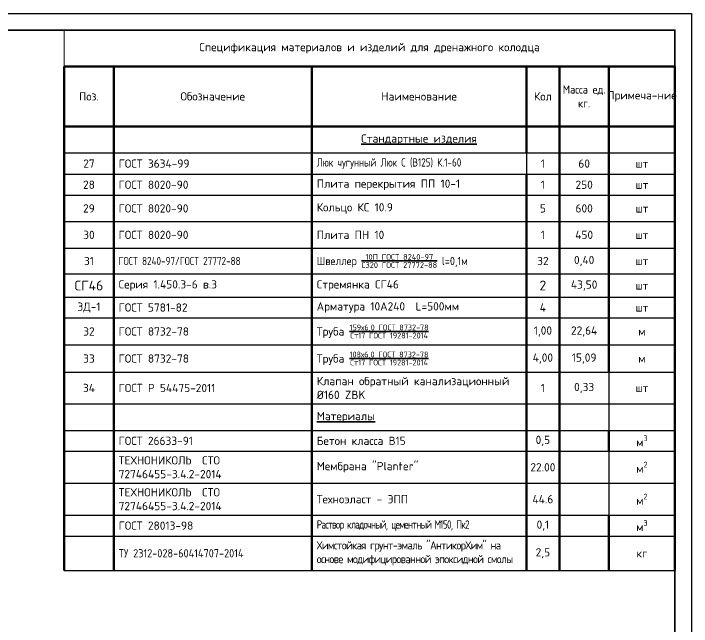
# Model space of a CAD drawing. Header units: millimetres. Extents: x 1601 to 14530, y 1157 to 3820.
# Drawn here: x 10350 to 10555.4, y 3060 to 3245.6 of the extents above; entities that cross this region are included whole.
import ezdxf

# ---------------------------------------------------------------- set-up
doc = ezdxf.new("R2010")
doc.units = ezdxf.units.MM
doc.layers.add('таблица', color=250, linetype='Continuous', lineweight=35)
doc.styles.add('-ISOCPEUR-', font='isocpeur.TTF')

# ---------------------------------------------------------------- blocks, each defined once
blk = doc.blocks.new('*T170')
at = {"layer": 'Defpoints', "color": 8, "linetype": 'ByBlock', "lineweight": 0, "transparency": 16777216}
for p, q in [((0, 0), (185, 0)), ((0, 0), (0, -11)), ((185, 0), (185, -11))]:
    blk.add_line(p, q, dxfattribs=at)
at = {"layer": 'таблица', "color": 0, "lineweight": 50, "transparency": 16777216}
for p, q in [((0, -11), (185, -11)), ((0, -11), (0, -163.62)), ((15, -11), (15, -113.21)), ((75, -11), (75, -37.17)), ((140, -11), (140, -37.17)), ((150, -11), (150, -43.67)), ((165, -11), (165, -37.17)), ((185, -11), (185, -37.17)), ((0, -29.17), (185, -29.17)), ((140, -43.67), (140, -87.17)), ((150, -50), (150, -87.17)), ((165, -87.17), (165, -103.54)), ((185, -87.17), (185, -163.62)), ((15, -121.21), (15, -163.62)), ((165, -121.21), (165, -127.54)), ((165, -146.87), (165, -163.62))]:
    blk.add_line(p, q, dxfattribs=at)
at = {"layer": 'таблица', "color": 0, "lineweight": 25, "transparency": 16777216}
for p, q in [((0, -37.17), (15, -37.17)), ((140, -37.17), (150, -37.17)), ((0, -43.67), (15, -43.67)), ((140, -43.67), (150, -43.67)), ((0, -50), (15, -50)), ((140, -50), (150, -50)), ((0, -58), (15, -58)), ((140, -58), (150, -58)), ((0, -66), (15, -66)), ((140, -66), (150, -66)), ((0, -73.84), (15, -73.84)), ((140, -73.84), (150, -73.84)), ((0, -80.84), (15, -80.84)), ((140, -80.84), (150, -80.84)), ((0, -87.17), (15, -87.17)), ((140, -87.17), (150, -87.17)), ((0, -95.35), (15, -95.35)), ((165, -95.35), (185, -95.35)), ((0, -103.54), (15, -103.54)), ((165, -103.54), (185, -103.54)), ((0, -113.21), (15, -113.21)), ((165, -113.21), (185, -113.21)), ((0, -121.21), (15, -121.21)), ((165, -121.21), (185, -121.21)), ((0, -127.54), (15, -127.54)), ((165, -127.54), (185, -127.54)), ((0, -137.21), (15, -137.21)), ((165, -137.21), (185, -137.21)), ((0, -146.87), (15, -146.87)), ((165, -146.87), (185, -146.87)), ((0, -153.21), (15, -153.21)), ((165, -153.21), (185, -153.21)), ((0, -163.62), (15, -163.62)), ((165, -163.62), (185, -163.62))]:
    blk.add_line(p, q, dxfattribs=at)
at = {"layer": 'таблица', "color": 0, "linetype": 'ByBlock', "lineweight": 25, "transparency": 16777216}
for p, q in [((15, -37.17), (140, -37.17)), ((150, -37.17), (185, -37.17)), ((15, -43.67), (140, -43.67)), ((150, -43.67), (185, -43.67)), ((15, -50), (140, -50)), ((150, -50), (185, -50)), ((15, -58), (140, -58)), ((150, -58), (185, -58)), ((15, -66), (140, -66)), ((150, -66), (185, -66)), ((15, -73.84), (140, -73.84)), ((150, -73.84), (185, -73.84)), ((15, -80.84), (140, -80.84)), ((150, -80.84), (185, -80.84)), ((15, -87.17), (140, -87.17)), ((150, -87.17), (165, -87.17)), ((15, -95.35), (165, -95.35)), ((15, -103.54), (165, -103.54)), ((15, -113.21), (165, -113.21)), ((15, -121.21), (165, -121.21)), ((15, -127.54), (165, -127.54)), ((15, -137.21), (165, -137.21)), ((15, -146.87), (165, -146.87)), ((15, -153.21), (165, -153.21)), ((15, -163.62), (165, -163.62))]:
    blk.add_line(p, q, dxfattribs=at)
at = {"layer": 'таблица', "color": 0, "linetype": 'ByBlock', "lineweight": 50, "transparency": 16777216}
for p, q in [((75, -37.17), (75, -163.62)), ((165, -37.17), (165, -87.17)), ((185, -37.17), (185, -87.17)), ((150, -43.67), (150, -50)), ((140, -87.17), (140, -163.62)), ((150, -87.17), (150, -163.62)), ((15, -113.21), (15, -121.21))]:
    blk.add_line(p, q, dxfattribs=at)
at = {"layer": 'таблица', "color": 0, "linetype": 'ByBlock', "lineweight": -2, "transparency": 16777216}
for p, q in [((140, -37.17), (140, -43.67)), ((165, -87.17), (185, -87.17)), ((165, -103.54), (165, -121.21)), ((165, -127.54), (165, -146.87))]:
    blk.add_line(p, q, dxfattribs=at)
at = {"layer": 'таблица', "color": 0, "transparency": 16777216, "style": '-ISOCPEUR-'}
for s, insert, char_height, width, attachment_point in [('Спецификация материалов и изделий для дренажного колодца', (92.5, -5.5), 2.5, 182, 5), ('{\\W0.8;Люк чугунный \\C7;Люк С (В125) К.1-60}', (76.5, -40.42), 2.5, 62, 4), ('27', (7.5, -40.42), 2.5, 13, 5), ('ГОСТ 3634-99', (16.5, -40.42), 2.5, 57, 4), ('1', (145, -40.42), 2.5, 10, 5), ('60', (157.5, -40.42), 2.5, 12, 5), ('шт', (175, -40.42), 2.5, 17, 5), ('28', (7.5, -46.83), 2.5, 13, 5), ('ГОСТ 8020-90', (16.5, -46.83), 2.5, 57, 4), ('Плита перекрытия ПП 10-1', (76.5, -46.83), 2.5, 62, 4), ('1', (145, -46.83), 2.5, 10, 5), ('250', (157.5, -46.83), 2.5, 12, 5), ('шт', (175, -46.83), 2.5, 17, 5), ('29', (7.5, -54), 2.5, 13, 5), ('ГОСТ 8020-90', (16.5, -54), 2.5, 57, 4), ('Кольцо КС 10.9', (76.5, -54), 2.5, 62, 4), ('5', (145, -54), 2.5, 10, 5), ('600', (157.5, -54), 2.5, 12, 5), ('шт', (175, -54), 2.5, 17, 5), ('30', (7.5, -62), 2.5, 13, 5), ('ГОСТ 8020-90', (16.5, -62), 2.5, 57, 4), ('Плита ПН 10', (76.5, -62), 2.5, 62, 4), ('1', (145, -62), 2.5, 10, 5), ('450', (157.5, -62), 2.5, 12, 5), ('шт', (175, -62), 2.5, 17, 5), ('31', (7.5, -69.92), 2.5, 13, 5), ('{\\W0.8;ГОСТ 8240-97/ГОСТ 27772-88}', (16.5, -69.92), 2.5, 57, 4), ('\\A1;{\\W0.9;Швеллер \\H0.7x;\\S10П ГОСТ 8240-97/С320 ГОСТ 27772-88;\\H1.42857x; l=0,1м}', (76.5, -69.92), 2.5, 62, 4), ('32', (145, -69.92), 2.5, 10, 5), ('0,40', (157.5, -69.92), 2.5, 12, 5), ('шт', (175, -69.92), 2.5, 17, 5), ('СГ46', (7.5, -77.34), 3, 13, 5), ('Серия 1.450.3-6 в.3', (16.5, -77.34), 2.5, 57, 4), ('Стремянка СГ46', (76.5, -77.34), 2.5, 62, 4), ('2', (145, -77.34), 3, 10, 5), ('43,50', (157.5, -77.34), 2.5, 12, 5), ('шт', (175, -77.34), 2.5, 17, 5), ('ЗД-1', (7.5, -84), 2.5, 13, 5), ('ГОСТ 5781-82', (16.5, -84), 2.5, 57, 4), ('Арматура 10А240  L=500мм', (76.5, -84), 2.5, 62, 4), ('4', (145, -84), 2.5, 10, 5), ('шт', (175, -84), 2.5, 17, 5), ('32', (7.5, -91.26), 2.5, 13, 5), ('ГОСТ 8732-78', (16.5, -91.26), 2.5, 57, 4), ('\\A1;Труба {\\H0.7x;\\S159х6,0 ГОСТ 8732-78/Ст17 ГОСТ 19281-2014;} ', (76.5, -91.26), 2.5, 62, 4), ('1,00', (145, -91.26), 2.5, 7, 5), ('22,64', (157.5, -91.26), 2.5, 12, 5), ('м', (175, -91.26), 2.5, 16, 5), ('33', (7.5, -99.45), 2.5, 13, 5), ('ГОСТ 8732-78', (16.5, -99.45), 2.5, 57, 4), ('\\A1;Труба {\\H0.7x;\\S108х6,0 ГОСТ 8732-78/Ст17 ГОСТ 19281-2014;} ', (76.5, -99.45), 2.5, 62, 4), ('4,00', (145, -99.45), 2.5, 7, 5), ('15,09', (157.5, -99.45), 2.5, 12, 5), ('м', (175, -99.45), 2.5, 16, 5), ('Клапан обратный канализационный %%C160 ZBK', (76.5, -108.37), 2.5, 62, 4), ('34', (7.5, -108.37), 2.5, 13, 5), ('ГОСТ Р 54475-2011', (16.5, -108.37), 2.5, 57, 4), ('1', (145, -108.37), 2.5, 7, 5), ('0,33', (157.5, -108.37), 2.5, 12, 5), ('шт', (175, -108.37), 2.5, 20, 5), ('{\\LМатериалы}', (76.5, -117.21), 2.5, 62, 4), ('ГОСТ 26633-91', (16.5, -124.37), 2.5, 57, 4), ('Бетон класса В15', (76.5, -124.37), 2.5, 62, 4), ('0,5', (145, -124.37), 2.5, 7, 5), ('ТЕХНОНИКОЛЬ  СТО 72746455-3.4.2-2014 ', (16.5, -132.37), 2.5, 57, 4), ('Мембрана "Planter"', (76.5, -132.37), 2.5, 62, 4), ('22.00', (145, -132.37), 2.5, 7, 5), ('ТЕХНОНИКОЛЬ  СТО 72746455-3.4.2-2014 ', (16.5, -142.04), 2.5, 57, 4), ('Техноэласт - ЭПП', (76.5, -142.04), 2.5, 62, 4), ('44.6', (145, -142.04), 2.5, 7, 5), ('ГОСТ 28013-98', (16.5, -150.04), 2.5, 57, 4), ('{\\W0.8;\\T0.85;Раствор кладочный, цементный М150, Пк2}', (76.5, -150.04), 2.5, 62, 4), ('0,1', (145, -150.04), 2.5, 7, 5), ('{\\W0.9;\\T0.9;Химстойкая грунт-эмаль "АнтикорХим" на основе модифицированной эпоксидной смолы}', (76.5, -158.42), 2.5, 62, 4), ('{\\W0.9;ТУ 2312-028-60414707-2014}', (16.5, -158.42), 2.5, 57, 4), ('2,5', (145, -158.42), 2.5, 7, 5)]:
    blk.add_mtext(s, dxfattribs=dict(at, insert=insert, char_height=char_height, width=width, attachment_point=attachment_point))
at = {"layer": 'таблица', "color": 7, "transparency": 16777216, "char_height": 2.5, "attachment_point": 5, "style": '-ISOCPEUR-'}
for s, insert, width in [('{\\W0.9;Масса ед. кг.}', (157.5, -20.08), 13), ('Примеча-ние', (175, -20.08), 17), ('Поз.', (7.5, -20.08), 12), ('Обозначение', (45, -20.08), 57), ('Наименование', (107.5, -20.08), 62), ('Кол', (145, -20.08), 8), ('{\\LСтандартные изделия}', (107.5, -33.17), 65), ('\\A1;м{\\H0.7x;\\S3^ ;}', (175, -124.37), 20), ('\\A1;м{\\H0.7x;\\S2^ ;}', (175, -132.37), 20), ('\\A1;м{\\H0.7x;\\S2^ ;}', (175, -142.04), 20), ('\\A1;м{\\H0.7x;\\S3^ ;}', (175, -150.04), 20), ('кг', (175, -158.42), 20)]:
    blk.add_mtext(s, dxfattribs=dict(at, insert=insert, width=width))

msp = doc.modelspace()

# ---------------------------------------------------------------- linework, layer by layer
msp.add_lwpolyline([(9961.3843, 3245.5891), (10555.3843, 3245.5891), (10555.3843, 2825.5891), (9961.3843, 2825.5891)], close=True)
at = {"const_width": 0.5}
msp.add_lwpolyline([(9981.3843, 3240.5891), (10550.3843, 3240.5891), (10550.3843, 2830.5891), (9981.3843, 2830.5891)], close=True, dxfattribs=at)

# ---------------------------------------------------------------- block references
msp.add_blockref('*T170', (10365.3843, 3240.5891))

doc.saveas('drawing.dxf')
